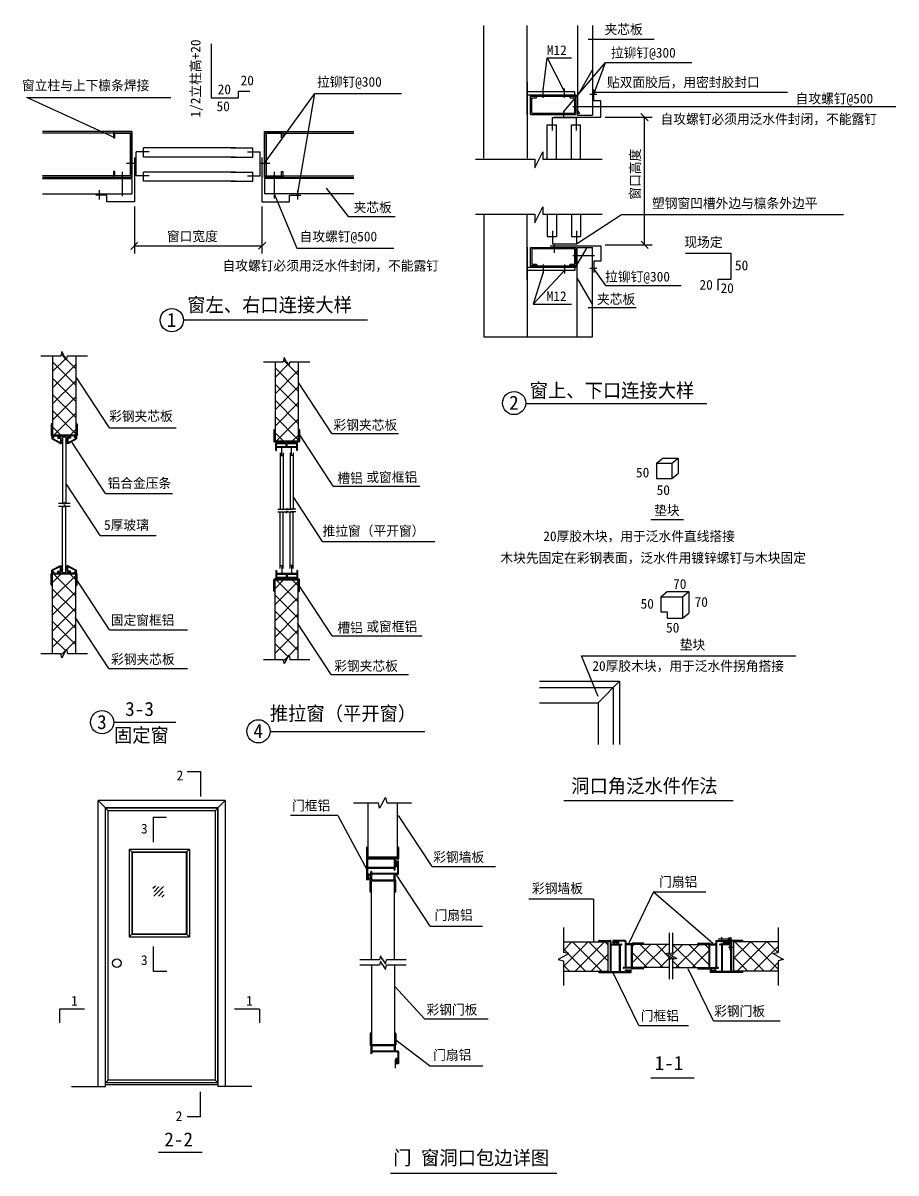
# Model space of a CAD drawing. Header units: metres. Extents: x 14 to 1440, y -30 to 1849.
import ezdxf

# ---------------------------------------------------------------- set-up
doc = ezdxf.new("R2010")
doc.units = ezdxf.units.M
doc.layers.add('_TCH_MASK', color=7, linetype='Continuous')

# ---------------------------------------------------------------- blocks, each defined once
blk = doc.blocks.new('_ARCHTICK')
at = {"color": 6, "linetype": 'ByBlock'}
blk.add_lwpolyline([(-1.15, -1.15), (1.21, 1.21)], dxfattribs=at)

msp = doc.modelspace()

# ---------------------------------------------------------------- hatches: boundary and pattern name
at = {"layer": '_TCH_MASK'}
h = msp.add_hatch(dxfattribs=at)
h.set_pattern_fill('HEX', scale=25)
h.paths.add_polyline_path([(944.11, 1799.64), (919.11, 1817.64), (919.11, 1700.82), (944.11, 1700.82)])
h.paths.add_polyline_path([(944.11, 1799.64), (944.11, 1805.86), (919.11, 1831.16), (919.11, 1817.64)])
h.paths.add_polyline_path([(944.11, 1846.7), (919.11, 1846.7), (919.11, 1831.16), (944.11, 1805.86)])
h = msp.add_hatch(dxfattribs=at)
h.set_pattern_fill('ANSI31', scale=5)
h.paths.add_polyline_path([(946.3, 1739.99), (944.37, 1739.99), (944.37, 1733.2), (946.3, 1733.2)])
h = msp.add_hatch(dxfattribs=at)
h.set_pattern_fill('HEX', scale=25)
h.paths.add_polyline_path([(45.61, 1570.27), (45.61, 1595.27), (146.42, 1595.27), (137.05, 1570.27)])
h.paths.add_polyline_path([(150.66, 1570.27), (137.05, 1570.27), (146.42, 1595.27), (175.96, 1595.27)])
h.paths.add_polyline_path([(150.66, 1570.27), (175.96, 1595.27), (191.5, 1595.27), (191.5, 1570.27)])
h = msp.add_hatch(dxfattribs=at)
h.set_pattern_fill('HEX', scale=25)
h.paths.add_polyline_path([(554.37, 1570.27), (554.37, 1595.27), (453.57, 1595.27), (462.93, 1570.27)])
h.paths.add_polyline_path([(449.32, 1570.27), (462.93, 1570.27), (453.57, 1595.27), (424.02, 1595.27)])
h.paths.add_polyline_path([(449.32, 1570.27), (424.02, 1595.27), (408.48, 1595.27), (408.48, 1570.27)])
h = msp.add_hatch(dxfattribs=at)
h.set_pattern_fill('HEX', scale=25)
h.paths.add_polyline_path([(944.11, 1435.42), (919.11, 1453.43), (919.11, 1336.6), (944.11, 1336.6)])
h.paths.add_polyline_path([(944.11, 1435.42), (944.11, 1441.65), (919.11, 1466.95), (919.11, 1453.43)])
h.paths.add_polyline_path([(944.11, 1482.49), (919.11, 1482.49), (919.11, 1466.95), (944.11, 1441.65)])
h = msp.add_hatch(dxfattribs=at)
h.set_pattern_fill('ANSI31', scale=0.8)
h.paths.add_polyline_path([(1170.7, 352.31, 1), (1165.73, 352.31, 1)])

# ---------------------------------------------------------------- linework, layer by layer
for p, q in [((275.84, 1363.93), (576.51, 1363.93)), ((835.33, 1227.11), (1130.68, 1227.11)), ((161.9, 706.38), (263.2, 706.38)), ((417.06, 691.37), (670.44, 691.37)), ((897.52, 578.36), (1173.65, 578.36)), ((614.19, -30.35), (886.09, -30.35))]:
    msp.add_line(p, q)
for centre in [(256.9, 1363.57), (816.05, 1228.11), (142.98, 706.46), (398.33, 691.54)]:
    msp.add_circle(centre, 18.93)
for p, q in [((766.78, 1628.16), (766.78, 1845.36)), ((837.61, 1698.92), (837.61, 1845.36)), ((919.37, 1845.36), (919.37, 1698.9)), ((944.37, 1845.36), (944.37, 1698.9)), ((320.88, 1815.09), (320.88, 1726.87)), ((937.28, 1823.1), (1045.11, 1823.1)), ((863.3, 1739.67), (870.05, 1792.38)), ((870.05, 1792.38), (909.58, 1792.38)), ((870.05, 1792.38), (898.6, 1736.99)), ((897.49, 1704.52), (965.47, 1784.65)), ((946.3, 1733.2), (965.47, 1784.65)), ((965.47, 1784.65), (1106.27, 1784.65)), ((837.61, 1752.34), (837.61, 1677.34)), ((365.77, 1738.02), (384.15, 1738.02)), ((365.77, 1726.87), (365.77, 1738.02)), ((408.48, 1620.42), (490.36, 1734.17)), ((462, 1568.08), (490.36, 1734.17)), ((490.36, 1734.17), (631.84, 1734.17)), ((915.11, 1736.99), (837.61, 1736.99)), ((837.61, 1731.97), (917.61, 1731.97)), ((842.61, 1729.47), (842.61, 1731.97)), ((842.61, 1729.47), (917.61, 1729.47)), ((842.61, 1729.47), (852.61, 1729.47)), ((842.61, 1699.47), (842.61, 1729.47)), ((842.61, 1699.47), (842.61, 1729.47)), ((852.61, 1726.97), (852.61, 1729.47)), ((863.6, 1727.15), (863.6, 1742.14)), ((898.6, 1727.15), (898.6, 1742.14)), ((907.61, 1729.47), (917.61, 1729.47)), ((907.61, 1726.97), (907.61, 1729.47)), ((915.11, 1731.99), (915.11, 1736.99)), ((917.61, 1729.47), (917.61, 1731.97)), ((917.61, 1699.47), (917.61, 1729.47)), ((939.93, 1733.2), (950.97, 1733.2)), ((944.37, 1736.43), (1262.77, 1736.43)), ((946.3, 1721.97), (946.3, 1740.34)), ((19.79, 1727.52), (255.03, 1727.52)), ((164, 1661.77), (19.79, 1727.52)), ((320.88, 1726.87), (365.77, 1726.87)), ((845.11, 1726.97), (852.61, 1726.97)), ((845.11, 1701.97), (845.11, 1726.97)), ((845.11, 1701.97), (845.11, 1726.97)), ((845.11, 1701.97), (845.11, 1726.97)), ((907.61, 1726.97), (915.11, 1726.97)), ((912.16, 1712.74), (947.46, 1712.74)), ((915.11, 1701.97), (915.11, 1726.97)), ((915.11, 1701.97), (915.11, 1726.97)), ((944.37, 1712.74), (1439.9, 1712.74)), ((957.45, 1721.97), (946.3, 1721.97)), ((957.45, 1695.17), (957.45, 1721.97)), ((842.61, 1699.47), (917.61, 1699.47)), ((845.11, 1701.97), (915.11, 1701.97)), ((878.84, 1673.83), (878.84, 1694.76)), ((878.84, 1694.76), (918.04, 1694.76)), ((881.53, 1695.17), (957.45, 1695.17)), ((897.49, 1693.48), (897.49, 1704.52)), ((918.04, 1673.83), (918.04, 1694.76)), ((919.37, 1698.9), (944.37, 1698.9)), ((964.95, 1695.17), (1041.7, 1695.17)), ((1029.2, 1486.79), (1029.2, 1695.17)), ((837.61, 1677.34), (837.61, 1628.16)), ((870.17, 1682.83), (885.17, 1682.83)), ((870.17, 1626.86), (870.17, 1682.83)), ((885.17, 1626.86), (885.17, 1682.83)), ((909.69, 1682.83), (924.69, 1682.83)), ((909.69, 1626.86), (909.69, 1682.83)), ((924.69, 1626.86), (924.69, 1682.83)), ((191.5, 1671.77), (45.61, 1671.77)), ((191.5, 1669.27), (45.61, 1669.27)), ((191.5, 1671.77), (191.5, 1596.77)), ((408.48, 1671.77), (408.48, 1596.77)), ((408.48, 1671.77), (554.37, 1671.77)), ((408.48, 1669.27), (554.37, 1669.27)), ((219.61, 1638.56), (198.68, 1638.56)), ((198.68, 1599.35), (198.68, 1638.56)), ((361.08, 1645.2), (210.62, 1645.2)), ((210.62, 1630.2), (210.62, 1645.2)), ((353.38, 1645.2), (389.37, 1645.2)), ((380.37, 1638.56), (401.3, 1638.56)), ((389.37, 1630.2), (389.37, 1645.2)), ((401.3, 1599.35), (401.3, 1638.56)), ((850.06, 1612.67), (862.87, 1638.84)), ((862.87, 1638.84), (862.87, 1626.86)), ((182.73, 1620.42), (197.71, 1620.42)), ((195.8, 1629.37), (195.8, 1556.94)), ((361.08, 1630.2), (210.62, 1630.2)), ((353.38, 1630.2), (389.37, 1630.2)), ((401.96, 1620.42), (416.94, 1620.42)), ((404.18, 1629.37), (404.18, 1556.94)), ((753.08, 1626.86), (850.06, 1626.86)), ((850.06, 1626.86), (850.06, 1612.67)), ((862.87, 1626.86), (959.86, 1626.86)), ((164, 1599.27), (45.61, 1599.27)), ((189, 1599.27), (164, 1599.27)), ((191.5, 1599.27), (164, 1599.27)), ((175.96, 1606), (175.96, 1566.5)), ((219.61, 1599.35), (198.68, 1599.35)), ((361.08, 1605.69), (210.62, 1605.69)), ((210.62, 1590.69), (210.62, 1605.69)), ((353.38, 1605.69), (389.37, 1605.69)), ((380.37, 1599.35), (401.3, 1599.35)), ((389.37, 1590.69), (389.37, 1605.69)), ((408.48, 1599.27), (435.98, 1599.27)), ((408.48, 1599.27), (435.98, 1599.27)), ((410.98, 1599.27), (435.98, 1599.27)), ((424.02, 1606), (424.02, 1562.45)), ((435.98, 1599.27), (554.37, 1599.27)), ((191.5, 1596.77), (45.61, 1596.77)), ((45.61, 1595.27), (191.5, 1595.27)), ((191.5, 1595.27), (191.5, 1570.27)), ((361.08, 1590.69), (210.62, 1590.69)), ((353.38, 1590.69), (389.37, 1590.69)), ((408.48, 1596.77), (554.37, 1596.77)), ((554.37, 1595.27), (408.48, 1595.27)), ((408.48, 1595.27), (408.48, 1570.27)), ((408.48, 1595.27), (408.48, 1570.27)), ((508.95, 1579.15), (544.76, 1533.19)), ((45.61, 1570.27), (191.5, 1570.27)), ((150.91, 1568.08), (132.53, 1568.08)), ((137.98, 1575.86), (137.98, 1560.87)), ((150.91, 1556.94), (150.91, 1568.08)), ((554.37, 1570.27), (408.48, 1570.27)), ((424.02, 1570.27), (461.08, 1481.4)), ((449.07, 1556.94), (449.07, 1568.08)), ((449.07, 1568.08), (467.45, 1568.08)), ((462, 1575.86), (462, 1560.87)), ((195.8, 1556.94), (150.91, 1556.94)), ((195.8, 1549.44), (195.8, 1472.68)), ((404.18, 1556.94), (449.07, 1556.94)), ((404.18, 1549.44), (404.18, 1472.68)), ((850.06, 1522.82), (862.87, 1548.99)), ((862.87, 1548.99), (862.87, 1537.01)), ((544.76, 1533.19), (621.95, 1533.19)), ((753.08, 1537.01), (850.06, 1537.01)), ((766.78, 1536.53), (766.78, 1336.6)), ((837.61, 1504.62), (837.61, 1536.53)), ((850.06, 1537.01), (850.06, 1522.82)), ((862.87, 1537.01), (959.86, 1537.01)), ((870.17, 1536.53), (870.17, 1500.54)), ((885.17, 1536.53), (885.17, 1500.54)), ((909.69, 1536.53), (909.69, 1500.54)), ((918.04, 1488.61), (991.59, 1536.2)), ((924.69, 1536.53), (924.69, 1500.54)), ((991.59, 1536.2), (1354.03, 1536.2)), ((837.61, 1429.62), (837.61, 1504.62)), ((878.84, 1509.54), (878.84, 1488.61)), ((918.04, 1509.54), (918.04, 1488.61)), ((195.8, 1485.18), (404.18, 1485.18)), ((870.17, 1500.54), (885.17, 1500.54)), ((874.85, 1485.13), (957.45, 1485.13)), ((878.84, 1488.61), (918.04, 1488.61)), ((881.42, 1488.5), (881.42, 1473.52)), ((909.69, 1500.54), (924.69, 1500.54)), ((957.45, 1485.13), (957.45, 1459.99)), ((964.95, 1486.79), (1041.7, 1486.79)), ((461.08, 1481.4), (619.49, 1481.4)), ((837.61, 1483.04), (837.61, 1336.6)), ((845.11, 1479.99), (845.11, 1454.99)), ((912.16, 1469.21), (947.46, 1469.21)), ((915.11, 1479.99), (915.11, 1454.99)), ((919.11, 1336.6), (919.11, 1482.49)), ((919.11, 1482.49), (944.11, 1482.49)), ((944.11, 1336.6), (944.11, 1482.49)), ((1095.94, 1473.23), (1169.98, 1473.23)), ((1169.98, 1473.23), (1169.98, 1430.03)), ((837.61, 1449.99), (917.61, 1449.99)), ((842.61, 1452.49), (917.61, 1452.49)), ((842.61, 1452.49), (842.61, 1449.99)), ((863.6, 1454.81), (863.6, 1439.82)), ((898.6, 1454.81), (898.6, 1439.82)), ((915.11, 1449.97), (915.11, 1444.97)), ((917.61, 1452.49), (917.61, 1449.99)), ((939.93, 1448.76), (950.97, 1448.76)), ((946.3, 1459.99), (946.3, 1441.61)), ((957.45, 1459.99), (946.3, 1459.99)), ((915.11, 1444.97), (837.61, 1444.97)), ((847.07, 1389.57), (898.6, 1444.97)), ((863.3, 1442.29), (847.07, 1389.57)), ((946.3, 1447.06), (965.47, 1420.04)), ((1169.98, 1430.03), (1148.77, 1430.03)), ((1148.77, 1430.03), (1148.77, 1412.58)), ((965.47, 1420.04), (1089.09, 1420.04)), ((847.07, 1389.57), (909.58, 1389.57)), ((937.28, 1384.21), (1015.45, 1384.21)), ((766.78, 1336.6), (944.11, 1336.6)), ((43.01, 1305.38), (75.51, 1305.38)), ((62.05, 1305.38), (62.05, 1175.88)), ((83.48, 1301.1), (62.05, 1279.67)), ((77.01, 1312.31), (75.51, 1305.38)), ((76.04, 1307.84), (84.42, 1299.46)), ((81.01, 1305.38), (77.01, 1312.31)), ((81.01, 1305.38), (85.01, 1298.45)), ((85.01, 1298.45), (86.51, 1305.38)), ((85.08, 1298.8), (99.97, 1283.92)), ((87.76, 1305.38), (86.16, 1303.78)), ((86.51, 1305.38), (119.01, 1305.38)), ((99.97, 1305.38), (99.97, 1175.88)), ((440.42, 1302.6), (438.92, 1295.67)), ((439.46, 1298.13), (447.84, 1289.75)), ((444.42, 1295.67), (440.42, 1302.6)), ((62.05, 1295.32), (99.97, 1257.4)), ((99.97, 1291.07), (62.05, 1253.15)), ((406.42, 1295.67), (438.92, 1295.67)), ((425.46, 1295.67), (425.46, 1166.17)), ((446.89, 1291.39), (425.46, 1269.96)), ((425.46, 1285.61), (463.38, 1247.69)), ((463.38, 1281.36), (425.46, 1243.44)), ((444.42, 1295.67), (448.42, 1288.74)), ((448.42, 1288.74), (449.92, 1295.67)), ((448.5, 1289.09), (463.38, 1274.21)), ((451.17, 1295.67), (449.57, 1294.07)), ((449.92, 1295.67), (482.42, 1295.67)), ((463.38, 1295.67), (463.38, 1166.17)), ((62.05, 1268.81), (99.97, 1230.88)), ((99.97, 1264.56), (62.05, 1226.63)), ((154.89, 1187.86), (100.14, 1271.43)), ((518.31, 1178.15), (463.55, 1261.72)), ((62.05, 1242.29), (99.97, 1204.37)), ((425.46, 1259.1), (463.38, 1221.17)), ((463.38, 1254.85), (425.46, 1216.92)), ((99.97, 1238.04), (62.05, 1200.12)), ((425.46, 1232.58), (463.38, 1194.66)), ((463.38, 1228.33), (425.46, 1190.41)), ((62.05, 1215.77), (99.97, 1177.85)), ((99.97, 1211.52), (64.32, 1175.88)), ((425.46, 1206.06), (463.38, 1168.14)), ((59.89, 1193.42), (59.89, 1175.37)), ((61.19, 1192.54), (61.19, 1175.67)), ((62.05, 1189.26), (75.42, 1175.88)), ((99.97, 1185.01), (90.84, 1175.88)), ((100.79, 1192.54), (100.79, 1175.67)), ((102.09, 1193.42), (102.09, 1175.37)), ((154.89, 1187.86), (264.03, 1187.86)), ((463.38, 1201.81), (427.74, 1166.17)), ((60.94, 1174.38), (60.94, 1172.17)), ((60.94, 1172.17), (62.24, 1172.17)), ((60.94, 1171.96), (60.94, 1169.38)), ((62.48, 1171.96), (60.94, 1171.96)), ((74.4, 1162.25), (60.94, 1169.38)), ((100.79, 1175.67), (61.19, 1175.67)), ((61.84, 1174.17), (61.84, 1174.37)), ((61.84, 1174.37), (73.54, 1174.37)), ((63.04, 1172.97), (61.84, 1174.17)), ((64.66, 1172.97), (61.96, 1170.28)), ((61.96, 1170.28), (61.96, 1169.99)), ((75.09, 1163.02), (61.96, 1169.97)), ((63.04, 1172.97), (62.24, 1172.17)), ((63.49, 1172.97), (62.48, 1171.96)), ((63.42, 1174.21), (62.84, 1173.63)), ((63.49, 1172.97), (62.84, 1173.63)), ((64.66, 1172.97), (63.42, 1174.21)), ((72.8, 1174.27), (70.9, 1174.27)), ((70.9, 1174.27), (70.9, 1170.73)), ((70.9, 1170.73), (75.09, 1170.73)), ((72.8, 1173.31), (71.93, 1173.31)), ((71.93, 1173.31), (71.93, 1171.66)), ((71.93, 1171.66), (76.06, 1171.66)), ((72.89, 1173.17), (73.54, 1173.17)), ((72.89, 1172.17), (74.74, 1172.17)), ((73.54, 1174.37), (73.54, 1173.17)), ((74.74, 1174.37), (74.74, 1172.17)), ((74.74, 1174.37), (77.79, 1174.37)), ((75.09, 1170.73), (75.09, 1163.02)), ((76.06, 1169.18), (76.06, 1171.66)), ((76.55, 1168.84), (76.06, 1169.18)), ((76.06, 1168.5), (76.55, 1168.84)), ((76.55, 1168.14), (76.06, 1168.5)), ((76.06, 1167.7), (76.55, 1168.14)), ((76.55, 1167.43), (76.06, 1167.7)), ((76.06, 1167.02), (76.55, 1167.43)), ((76.55, 1166.7), (76.06, 1167.02)), ((76.06, 1166.31), (76.55, 1166.7)), ((76.55, 1165.97), (76.06, 1166.31)), ((76.06, 1165.63), (76.55, 1165.97)), ((76.55, 1165.35), (76.06, 1165.63)), ((77.79, 1174.37), (78.49, 1173.67)), ((78.4, 1167.16), (78.4, 1167.55)), ((83.49, 1173.67), (78.49, 1173.67)), ((78.49, 1173.16), (83.49, 1173.16)), ((78.49, 1173.16), (78.49, 1159.81)), ((78.49, 1173.16), (78.49, 1064.43)), ((84.19, 1174.37), (83.49, 1173.67)), ((83.49, 1173.16), (83.49, 1064.43)), ((83.57, 1167.16), (83.57, 1167.55)), ((87.24, 1174.37), (84.19, 1174.37)), ((85.42, 1168.84), (85.91, 1169.18)), ((85.91, 1168.5), (85.42, 1168.84)), ((85.42, 1168.14), (85.91, 1168.5)), ((85.91, 1167.7), (85.42, 1168.14)), ((85.42, 1167.43), (85.91, 1167.7)), ((85.91, 1167.02), (85.42, 1167.43)), ((85.42, 1166.7), (85.91, 1167.02)), ((85.91, 1166.31), (85.42, 1166.7)), ((85.42, 1165.97), (85.91, 1166.31)), ((85.91, 1165.63), (85.42, 1165.97)), ((85.42, 1165.35), (85.91, 1165.63)), ((90.04, 1171.66), (85.91, 1171.66)), ((85.91, 1169.18), (85.91, 1171.66)), ((91.07, 1170.73), (86.88, 1170.73)), ((86.88, 1170.73), (86.88, 1163.02)), ((86.88, 1163.02), (100.01, 1169.97)), ((87.24, 1174.37), (87.24, 1172.17)), ((89.09, 1172.17), (87.24, 1172.17)), ((87.57, 1162.25), (101.04, 1169.38)), ((100.14, 1174.37), (88.44, 1174.37)), ((88.44, 1174.37), (88.44, 1173.17)), ((89.09, 1173.17), (88.44, 1173.17)), ((89.17, 1174.27), (91.07, 1174.27)), ((89.17, 1173.31), (90.04, 1173.31)), ((90.04, 1173.31), (90.04, 1171.66)), ((91.07, 1174.27), (91.07, 1170.73)), ((97.32, 1172.97), (98.55, 1174.21)), ((97.32, 1172.97), (100.01, 1170.28)), ((98.48, 1172.97), (99.13, 1173.63)), ((98.48, 1172.97), (99.49, 1171.96)), ((98.55, 1174.21), (99.13, 1173.63)), ((98.94, 1172.97), (100.14, 1174.17)), ((98.94, 1172.97), (99.74, 1172.17)), ((99.49, 1171.96), (101.04, 1171.96)), ((101.04, 1172.17), (99.74, 1172.17)), ((100.01, 1170.28), (100.01, 1169.99)), ((100.14, 1174.17), (100.14, 1174.37)), ((101.04, 1174.38), (101.04, 1172.17)), ((101.04, 1171.96), (101.04, 1169.38)), ((423.3, 1183.71), (423.3, 1165.66)), ((424.6, 1182.83), (424.6, 1165.96)), ((464.2, 1165.96), (424.6, 1165.96)), ((425.46, 1179.55), (438.84, 1166.17)), ((463.38, 1175.3), (454.25, 1166.17)), ((464.2, 1182.83), (464.2, 1165.96)), ((465.5, 1183.71), (465.5, 1165.66)), ((520.66, 1092.4), (465.9, 1175.96)), ((518.31, 1178.15), (627.44, 1178.15)), ((74.4, 1162.25), (76.06, 1162.25)), ((76.06, 1164.96), (76.55, 1165.35)), ((76.55, 1164.67), (76.06, 1164.96)), ((76.06, 1164.3), (76.55, 1164.67)), ((76.55, 1163.96), (76.06, 1164.3)), ((76.06, 1163.49), (76.55, 1163.96)), ((76.06, 1163.49), (76.06, 1162.25)), ((78.4, 1161.57), (78.4, 1161.95)), ((83.57, 1161.57), (83.57, 1161.95)), ((85.91, 1164.96), (85.42, 1165.35)), ((85.42, 1164.67), (85.91, 1164.96)), ((85.91, 1164.3), (85.42, 1164.67)), ((85.42, 1163.96), (85.91, 1164.3)), ((85.91, 1163.49), (85.42, 1163.96)), ((85.91, 1163.49), (85.91, 1162.25)), ((87.57, 1162.25), (85.91, 1162.25)), ((148.64, 1080), (93.89, 1163.57)), ((464.5, 1164.66), (424.3, 1164.66)), ((462.13, 1162.9), (426.67, 1162.9)), ((426.67, 1150.48), (426.67, 1162.9)), ((426.67, 1150.48), (427.97, 1150.48)), ((443.76, 1161.6), (427.97, 1161.6)), ((427.97, 1156.7), (427.97, 1161.6)), ((443.76, 1156.7), (427.97, 1156.7)), ((460.83, 1155.4), (427.97, 1155.4)), ((427.97, 1150.48), (427.97, 1155.4)), ((433.84, 1146.86), (433.84, 1054.72)), ((436.34, 1142.26), (436.34, 1155.4)), ((438.84, 1146.86), (438.84, 1054.72)), ((443.76, 1156.7), (443.76, 1161.6)), ((460.83, 1161.6), (445.06, 1161.6)), ((445.06, 1156.7), (445.06, 1161.6)), ((460.83, 1156.7), (445.06, 1156.7)), ((449.98, 1146.86), (449.98, 1054.72)), ((452.48, 1142.26), (452.48, 1155.4)), ((454.98, 1146.86), (454.98, 1054.72)), ((460.83, 1156.7), (460.83, 1161.6)), ((460.83, 1150.48), (460.83, 1155.4)), ((462.13, 1150.48), (460.83, 1150.48)), ((462.13, 1150.48), (462.13, 1162.9)), ((433.84, 1142.26), (438.84, 1142.26)), ((454.98, 1142.26), (449.98, 1142.26)), ((1048.91, 1129.83), (1059.26, 1138.17)), ((1048.91, 1129.83), (1048.91, 1104.83)), ((1048.91, 1129.83), (1073.91, 1129.83)), ((1059.26, 1138.17), (1084.26, 1138.17)), ((1073.91, 1129.83), (1084.26, 1138.17)), ((1073.91, 1129.83), (1073.91, 1104.83)), ((1084.26, 1138.17), (1084.26, 1113.17)), ((1073.91, 1104.83), (1084.26, 1113.17)), ((139.82, 1011.69), (85.06, 1095.26)), ((520.66, 1092.4), (662.3, 1092.4)), ((1048.91, 1104.83), (1073.91, 1104.83)), ((148.64, 1080), (257.78, 1080)), ((503.23, 1001.98), (454.98, 1075.62)), ((71.66, 1064.43), (79.78, 1064.43)), ((71.66, 1059.75), (79.78, 1059.75)), ((78.49, 951.02), (78.49, 1059.75)), ((80.16, 1062.69), (79.78, 1064.43)), ((80.16, 1058.02), (79.78, 1059.75)), ((81.16, 1064.43), (80.16, 1062.69)), ((81.16, 1059.75), (80.16, 1058.02)), ((81.16, 1064.43), (82.16, 1066.16)), ((81.16, 1059.75), (82.16, 1061.48)), ((82.16, 1066.16), (82.53, 1064.43)), ((82.16, 1061.48), (82.53, 1059.75)), ((82.53, 1064.43), (90.66, 1064.43)), ((82.53, 1059.75), (90.66, 1059.75)), ((83.49, 951.02), (83.49, 1059.75)), ((430.24, 1054.72), (443.59, 1054.72)), ((443.96, 1052.98), (443.59, 1054.72)), ((444.96, 1054.72), (443.96, 1052.98)), ((444.96, 1054.72), (445.96, 1056.45)), ((445.96, 1056.45), (446.34, 1054.72)), ((446.34, 1054.72), (454.46, 1054.72)), ((459.38, 1054.72), (451.26, 1054.72)), ((430.24, 1050.04), (443.59, 1050.04)), ((433.84, 957.9), (433.84, 1050.04)), ((438.84, 957.9), (438.84, 1050.04)), ((443.96, 1048.31), (443.59, 1050.04)), ((444.96, 1050.04), (443.96, 1048.31)), ((444.96, 1050.04), (445.96, 1051.77)), ((445.96, 1051.77), (446.34, 1050.04)), ((446.34, 1050.04), (454.46, 1050.04)), ((449.98, 957.9), (449.98, 1050.04)), ((459.38, 1050.04), (451.26, 1050.04)), ((454.98, 957.9), (454.98, 1050.04)), ((1039.14, 1037.63), (1092.69, 1037.63)), ((139.82, 1011.69), (231.2, 1011.69)), ((503.23, 1001.98), (686.64, 1001.98)), ((74.4, 961.92), (60.94, 954.8)), ((75.09, 961.16), (61.96, 954.21)), ((74.4, 961.92), (76.06, 961.92)), ((75.09, 953.45), (75.09, 961.16)), ((76.06, 960.68), (76.06, 961.92)), ((76.06, 960.68), (76.55, 960.21)), ((76.55, 960.21), (76.06, 959.87)), ((76.06, 959.87), (76.55, 959.51)), ((76.55, 959.51), (76.06, 959.22)), ((76.06, 959.22), (76.55, 958.83)), ((76.55, 958.83), (76.06, 958.54)), ((78.4, 962.61), (78.4, 962.22)), ((78.49, 951.02), (78.49, 964.37)), ((83.57, 962.61), (83.57, 962.22)), ((85.91, 960.68), (85.42, 960.21)), ((85.42, 960.21), (85.91, 959.87)), ((85.91, 959.87), (85.42, 959.51)), ((85.42, 959.51), (85.91, 959.22)), ((85.91, 959.22), (85.42, 958.83)), ((85.42, 958.83), (85.91, 958.54)), ((87.57, 961.92), (85.91, 961.92)), ((85.91, 960.68), (85.91, 961.92)), ((86.88, 953.45), (86.88, 961.16)), ((86.88, 961.16), (100.01, 954.21)), ((87.57, 961.92), (101.04, 954.8)), ((433.84, 962.5), (438.84, 962.5)), ((436.34, 962.5), (436.34, 949.36)), ((454.98, 962.5), (449.98, 962.5)), ((452.48, 962.5), (452.48, 949.36)), ((59.89, 930.75), (59.89, 948.8)), ((60.94, 952.22), (60.94, 954.8)), ((62.48, 952.22), (60.94, 952.22)), ((60.94, 949.8), (60.94, 952)), ((60.94, 952), (62.24, 952)), ((61.19, 931.64), (61.19, 948.5)), ((100.79, 948.5), (61.19, 948.5)), ((63.04, 951.2), (61.84, 950)), ((61.84, 950), (61.84, 949.8)), ((61.84, 949.8), (73.54, 949.8)), ((61.96, 953.9), (61.96, 954.18)), ((64.66, 951.2), (61.96, 953.9)), ((62.05, 934.92), (75.42, 948.3)), ((62.05, 818.8), (62.05, 948.3)), ((62.05, 908.41), (99.97, 946.33)), ((63.04, 951.2), (62.24, 952)), ((63.49, 951.2), (62.48, 952.22)), ((63.49, 951.2), (62.84, 950.55)), ((63.42, 949.97), (62.84, 950.55)), ((64.66, 951.2), (63.42, 949.97)), ((99.97, 912.65), (64.32, 948.3)), ((70.9, 953.45), (75.09, 953.45)), ((70.9, 949.91), (70.9, 953.45)), ((72.8, 949.91), (70.9, 949.91)), ((71.93, 952.52), (76.06, 952.52)), ((71.93, 950.87), (71.93, 952.52)), ((72.8, 950.87), (71.93, 950.87)), ((72.89, 952), (74.74, 952)), ((72.89, 951), (73.54, 951)), ((73.54, 949.8), (73.54, 951)), ((74.74, 949.8), (74.74, 952)), ((74.74, 949.8), (77.79, 949.8)), ((76.06, 958.54), (76.55, 958.2)), ((76.55, 958.2), (76.06, 957.87)), ((76.06, 957.87), (76.55, 957.47)), ((76.55, 957.47), (76.06, 957.16)), ((76.06, 957.16), (76.55, 956.74)), ((76.55, 956.74), (76.06, 956.48)), ((76.06, 956.48), (76.55, 956.04)), ((76.55, 956.04), (76.06, 955.67)), ((76.06, 955.67), (76.55, 955.33)), ((76.55, 955.33), (76.06, 954.99)), ((76.06, 954.99), (76.06, 952.52)), ((77.79, 949.8), (78.49, 950.5)), ((78.4, 957.02), (78.4, 956.63)), ((78.49, 951.02), (83.49, 951.02)), ((83.49, 950.5), (78.49, 950.5)), ((84.19, 949.8), (83.49, 950.5)), ((83.57, 957.02), (83.57, 956.63)), ((87.24, 949.8), (84.19, 949.8)), ((85.91, 958.54), (85.42, 958.2)), ((85.42, 958.2), (85.91, 957.87)), ((85.91, 957.87), (85.42, 957.47)), ((85.42, 957.47), (85.91, 957.16)), ((85.91, 957.16), (85.42, 956.74)), ((85.42, 956.74), (85.91, 956.48)), ((85.91, 956.48), (85.42, 956.04)), ((85.42, 956.04), (85.91, 955.67)), ((85.91, 955.67), (85.42, 955.33)), ((85.42, 955.33), (85.91, 954.99)), ((85.91, 954.99), (85.91, 952.52)), ((90.04, 952.52), (85.91, 952.52)), ((91.07, 953.45), (86.88, 953.45)), ((89.09, 952), (87.24, 952)), ((87.24, 949.8), (87.24, 952)), ((88.44, 949.8), (88.44, 951)), ((89.09, 951), (88.44, 951)), ((100.14, 949.8), (88.44, 949.8)), ((89.17, 950.87), (90.04, 950.87)), ((89.17, 949.91), (91.07, 949.91)), ((90.04, 950.87), (90.04, 952.52)), ((99.97, 939.17), (90.84, 948.3)), ((91.07, 949.91), (91.07, 953.45)), ((97.32, 951.2), (100.01, 953.9)), ((97.32, 951.2), (98.55, 949.97)), ((98.48, 951.2), (99.49, 952.22)), ((98.48, 951.2), (99.13, 950.55)), ((98.55, 949.97), (99.13, 950.55)), ((98.94, 951.2), (99.74, 952)), ((98.94, 951.2), (100.14, 950)), ((99.49, 952.22), (101.04, 952.22)), ((101.04, 952), (99.74, 952)), ((99.97, 818.8), (99.97, 948.3)), ((100.01, 953.9), (100.01, 954.18)), ((100.14, 950), (100.14, 949.8)), ((155.26, 857.45), (100.5, 941.02)), ((100.79, 931.64), (100.79, 948.5)), ((101.04, 952.22), (101.04, 954.8)), ((101.04, 949.8), (101.04, 952)), ((102.09, 930.75), (102.09, 948.8)), ((464.5, 940.09), (424.3, 940.09)), ((426.67, 954.28), (427.97, 954.28)), ((426.67, 954.28), (426.67, 941.86)), ((462.13, 941.86), (426.67, 941.86)), ((427.97, 954.28), (427.97, 949.36)), ((460.83, 949.36), (427.97, 949.36)), ((443.76, 948.06), (427.97, 948.06)), ((427.97, 948.06), (427.97, 943.16)), ((443.76, 943.16), (427.97, 943.16)), ((443.76, 948.06), (443.76, 943.16)), ((460.83, 948.06), (445.06, 948.06)), ((445.06, 948.06), (445.06, 943.16)), ((460.83, 943.16), (445.06, 943.16)), ((460.83, 954.28), (460.83, 949.36)), ((462.13, 954.28), (460.83, 954.28)), ((460.83, 948.06), (460.83, 943.16)), ((462.13, 954.28), (462.13, 941.86)), ((99.97, 886.14), (62.05, 924.06)), ((423.3, 921.04), (423.3, 939.09)), ((464.2, 938.79), (424.6, 938.79)), ((424.6, 921.93), (424.6, 938.79)), ((425.46, 925.21), (438.84, 938.59)), ((425.46, 809.09), (425.46, 938.59)), ((425.46, 898.7), (463.38, 936.62)), ((463.38, 902.94), (427.74, 938.59)), ((463.38, 929.46), (454.25, 938.59)), ((463.38, 809.09), (463.38, 938.59)), ((518.67, 847.74), (463.91, 931.31)), ((464.2, 921.93), (464.2, 938.79)), ((465.5, 921.04), (465.5, 939.09)), ((62.05, 881.89), (99.97, 919.81)), ((463.38, 876.43), (425.46, 914.35)), ((425.46, 872.18), (463.38, 910.1)), ((1055.98, 911.61), (1066.33, 919.95)), ((1055.98, 911.61), (1055.98, 886.61)), ((1055.98, 911.61), (1090.98, 911.61)), ((1066.33, 919.95), (1101.33, 919.95)), ((1090.98, 911.61), (1101.33, 919.95)), ((1090.98, 911.61), (1090.98, 876.61)), ((1101.33, 919.95), (1101.33, 884.95)), ((99.97, 859.62), (62.05, 897.54)), ((62.05, 855.37), (99.97, 893.29)), ((463.38, 849.91), (425.46, 887.83)), ((425.46, 845.66), (463.38, 883.59)), ((1055.98, 886.61), (1065.98, 886.61)), ((1065.98, 886.61), (1065.98, 876.61)), ((1090.98, 876.61), (1101.33, 884.95)), ((99.97, 833.1), (62.05, 871.03)), ((62.05, 828.86), (99.97, 866.78)), ((153.76, 794.38), (99, 877.95)), ((517.17, 784.67), (462.41, 868.24)), ((1065.98, 876.61), (1090.98, 876.61)), ((155.26, 857.45), (282.49, 857.45)), ((463.38, 823.39), (425.46, 861.32)), ((425.46, 819.15), (463.38, 857.07)), ((518.67, 847.74), (665.86, 847.74)), ((83.48, 823.08), (62.05, 844.51)), ((85.08, 825.38), (99.97, 840.26)), ((446.89, 813.37), (425.46, 834.8)), ((448.5, 815.67), (463.38, 830.55)), ((43.01, 818.8), (75.51, 818.8)), ((77.01, 811.87), (75.51, 818.8)), ((76.04, 816.34), (84.42, 824.72)), ((81.01, 818.8), (77.01, 811.87)), ((81.01, 818.8), (85.01, 825.73)), ((85.01, 825.73), (86.51, 818.8)), ((87.76, 818.8), (86.16, 820.4)), ((86.51, 818.8), (119.01, 818.8)), ((406.42, 809.09), (438.92, 809.09)), ((440.42, 802.16), (438.92, 809.09)), ((439.46, 806.63), (447.84, 815.01)), ((444.42, 809.09), (440.42, 802.16)), ((444.42, 809.09), (448.42, 816.02)), ((448.42, 816.02), (449.92, 809.09)), ((451.17, 809.09), (449.57, 810.69)), ((449.92, 809.09), (482.42, 809.09)), ((926.14, 814.92), (1276.22, 814.92)), ((953.1, 748.37), (926.14, 814.92)), ((153.76, 794.38), (282.49, 794.38)), ((517.17, 784.67), (643.7, 784.67)), ((857.73, 773.27), (988.1, 773.27)), ((953.1, 738.27), (988.1, 773.27)), ((988.1, 773.27), (988.1, 670.24)), ((857.73, 763.27), (978.1, 763.27)), ((978.1, 763.27), (978.1, 670.24)), ((857.73, 738.27), (953.1, 738.27)), ((953.1, 738.27), (953.1, 670.24)), ((281.79, 625.99), (303.72, 625.99)), ((303.72, 625.99), (303.72, 585.08)), ((601.12, 574.53), (606.12, 583.19)), ((606.12, 583.19), (607.99, 574.53)), ((136.41, 111.06), (136.41, 578.23)), ((344, 578.23), (136.41, 578.23)), ((136.41, 578.23), (148.28, 566.36)), ((148.28, 113.89), (148.28, 566.36)), ((332.13, 566.36), (148.28, 566.36)), ((148.28, 566.07), (152.64, 561.71)), ((148.45, 111.06), (148.45, 565.9)), ((331.67, 565.9), (148.45, 565.9)), ((327.48, 561.71), (332.13, 566.36)), ((331.67, 565.9), (331.67, 117.25)), ((332.13, 566.36), (344, 578.23)), ((332.13, 566.36), (332.13, 111.06)), ((344, 578.23), (344, 111.06)), ((553.62, 574.53), (594.25, 574.53)), ((577.23, 574.53), (577.23, 485.79)), ((596.12, 565.87), (594.25, 574.53)), ((601.12, 574.53), (596.12, 565.87)), ((607.99, 574.53), (648.62, 574.53)), ((625.23, 574.53), (625.23, 485.79)), ((152.64, 121.44), (152.64, 561.71)), ((327.48, 561.71), (152.64, 561.71)), ((226.45, 551.35), (226.45, 510.44)), ((226.45, 551.35), (248.37, 551.35)), ((327.48, 561.71), (327.48, 121.44)), ((528.11, 553.95), (450.78, 553.95)), ((528.11, 553.95), (575.18, 465.83)), ((681.99, 470.38), (627.23, 553.95)), ((187.13, 498.99), (187.13, 355.63)), ((187.13, 498.99), (285.69, 498.99)), ((187.13, 498.99), (192.28, 493.84)), ((191.61, 494.51), (191.61, 360.11)), ((191.61, 494.51), (281.21, 494.51)), ((192.28, 493.84), (192.28, 360.78)), ((192.28, 493.84), (280.54, 493.84)), ((285.69, 498.99), (280.54, 493.84)), ((280.54, 493.84), (280.54, 360.78)), ((281.21, 494.51), (281.21, 360.11)), ((285.69, 498.99), (285.69, 355.63)), ((575.13, 501.63), (575.13, 483.5)), ((575.13, 491.82), (575.13, 449.5)), ((576.43, 500.75), (576.43, 483.8)), ((626.03, 500.75), (626.03, 483.8)), ((627.33, 501.63), (627.33, 483.5)), ((626.03, 483.8), (576.43, 483.8)), ((620.03, 482.5), (576.43, 482.5)), ((576.43, 482.5), (576.43, 468.8)), ((625.23, 485.79), (577.23, 485.79)), ((620.03, 482.5), (620.03, 468.8)), ((621.33, 482.5), (621.33, 465.15)), ((626.33, 482.5), (621.33, 482.5)), ((627.25, 479.24), (622.95, 479.24)), ((622.95, 476.24), (622.95, 479.24)), ((624.45, 476.24), (622.95, 476.24)), ((622.95, 470.24), (622.95, 473.24)), ((624.45, 473.24), (622.95, 473.24)), ((625.95, 470.24), (622.95, 470.24)), ((624.96, 475.73), (623.01, 475.73)), ((624.96, 473.75), (623.01, 473.75)), ((624.45, 476.24), (624.45, 477.94)), ((625.95, 477.94), (624.45, 477.94)), ((624.45, 471.54), (624.45, 473.24)), ((625.95, 471.54), (624.45, 471.54)), ((624.96, 475.73), (624.96, 477.43)), ((625.44, 477.43), (624.96, 477.43)), ((624.96, 472.05), (624.96, 473.75)), ((625.44, 472.05), (624.96, 472.05)), ((625.44, 472.05), (625.44, 477.43)), ((625.95, 471.54), (625.95, 477.94)), ((625.95, 460.34), (625.95, 470.24)), ((627.25, 459.04), (627.25, 479.24)), ((681.99, 470.38), (785.7, 470.38)), ((620.03, 468.8), (576.43, 468.8)), ((620.03, 467.5), (576.43, 467.5)), ((576.43, 467.5), (576.43, 458.5)), ((576.43, 458.5), (579.43, 458.5)), ((576.43, 457.2), (577.93, 457.2)), ((576.43, 457.2), (576.43, 450.8)), ((576.95, 456.69), (577.42, 456.69)), ((576.95, 451.31), (576.95, 456.69)), ((576.95, 451.31), (577.42, 451.31)), ((577.42, 454.99), (577.42, 456.69)), ((577.42, 454.99), (579.35, 454.99)), ((577.42, 451.31), (577.42, 453.01)), ((577.42, 453.01), (579.35, 453.01)), ((577.93, 457.2), (577.93, 455.5)), ((577.93, 455.5), (579.43, 455.5)), ((577.93, 452.5), (577.93, 450.8)), ((577.93, 452.5), (579.43, 452.5)), ((579.43, 458.5), (579.43, 455.5)), ((579.43, 452.5), (579.43, 449.5)), ((582.05, 449.01), (582.05, 461.79)), ((583.35, 460.34), (583.35, 461.79)), ((583.35, 449.74), (583.35, 457.04)), ((624.95, 459.34), (584.35, 459.34)), ((619.35, 458.04), (584.35, 458.04)), ((620.03, 467.5), (620.03, 465.15)), ((620.35, 449.74), (620.35, 457.04)), ((621.65, 449.01), (621.65, 457.04)), ((626.25, 458.04), (622.65, 458.04)), ((678.74, 373.29), (623.99, 456.85)), ((226.1, 435.07), (230.06, 439.03)), ((227.39, 421.9), (243.23, 437.74)), ((227.86, 429.35), (235.78, 437.27)), ((575.13, 449.5), (579.43, 449.5)), ((576.43, 450.8), (577.93, 450.8)), ((580.75, 429.69), (580.75, 447.44)), ((582.05, 447.44), (621.65, 447.44)), ((582.05, 432.74), (582.05, 447.44)), ((582.65, 432.74), (582.05, 432.74)), ((582.65, 429.69), (582.65, 432.74)), ((582.89, 317.94), (582.89, 447.44)), ((584.35, 448.74), (619.35, 448.74)), ((620.81, 317.94), (620.81, 447.44)), ((621.05, 429.69), (621.05, 432.74)), ((621.05, 432.74), (621.65, 432.74)), ((621.65, 432.74), (621.65, 447.44)), ((622.95, 429.69), (622.95, 447.44)), ((234.84, 422.37), (242.76, 430.29)), ((240.56, 420.62), (244.52, 424.57)), ((945.86, 417.33), (840.21, 417.33)), ((945.86, 417.33), (945.62, 346.91)), ((1043.9, 429.3), (1002.71, 344.48)), ((1043.9, 429.3), (1129.36, 429.3)), ((1043.9, 429.3), (1140.75, 345.35)), ((187.13, 355.63), (192.28, 360.78)), ((191.61, 360.11), (281.21, 360.11)), ((192.28, 360.78), (280.54, 360.78)), ((285.69, 355.63), (280.54, 360.78)), ((678.74, 373.29), (764.41, 373.29)), ((896.53, 370.9), (896.53, 330.27)), ((1069.26, 362.24), (1069.26, 329.73)), ((1074.71, 362.24), (1074.71, 329.73)), ((1247.45, 370.9), (1247.45, 330.27)), ((187.13, 355.63), (285.69, 355.63)), ((226.74, 299.01), (226.74, 339.92)), ((896.53, 333.55), (910.6, 347.62)), ((896.53, 307.03), (937.11, 347.62)), ((896.53, 347.62), (969.31, 347.62)), ((959.4, 299.62), (911.4, 347.62)), ((915.63, 299.62), (963.63, 347.62)), ((969.31, 316.23), (937.92, 347.62)), ((955.06, 349.72), (973.19, 349.72)), ((955.94, 348.42), (972.89, 348.42)), ((969.31, 342.75), (964.43, 347.62)), ((969.31, 347.62), (969.31, 299.62)), ((972.89, 348.42), (972.89, 298.82)), ((974.19, 348.72), (974.19, 343.72)), ((974.19, 343.72), (991.54, 343.72)), ((974.19, 342.42), (974.19, 298.82)), ((974.19, 342.42), (987.89, 342.42)), ((977.45, 349.64), (977.45, 345.34)), ((997.65, 349.64), (977.45, 349.64)), ((980.45, 345.34), (977.45, 345.34)), ((985.15, 348.34), (978.75, 348.34)), ((978.75, 348.34), (978.75, 346.84)), ((980.45, 346.84), (978.75, 346.84)), ((984.64, 347.83), (979.26, 347.83)), ((979.26, 347.83), (979.26, 347.35)), ((980.96, 347.35), (979.26, 347.35)), ((980.45, 346.84), (980.45, 345.34)), ((980.96, 347.35), (980.96, 345.4)), ((984.64, 347.35), (982.94, 347.35)), ((982.94, 347.35), (982.94, 345.4)), ((983.45, 346.84), (983.45, 345.34)), ((985.15, 346.84), (983.45, 346.84)), ((986.45, 345.34), (983.45, 345.34)), ((984.64, 347.83), (984.64, 347.35)), ((985.15, 348.34), (985.15, 346.84)), ((986.45, 348.34), (986.45, 345.34)), ((996.35, 348.34), (986.45, 348.34)), ((987.89, 342.42), (987.89, 298.82)), ((989.19, 342.42), (989.19, 298.82)), ((989.19, 342.42), (991.54, 342.42)), ((997.35, 347.34), (997.35, 306.74)), ((998.65, 348.64), (998.65, 345.04)), ((998.65, 341.74), (998.65, 306.74)), ((1007.68, 344.04), (999.65, 344.04)), ((1006.95, 342.74), (999.65, 342.74)), ((1007.95, 306.74), (1007.95, 341.74)), ((1027, 345.34), (1009.25, 345.34)), ((1009.25, 304.44), (1009.25, 344.04)), ((1023.95, 344.04), (1009.25, 344.04)), ((1009.25, 313.69), (1038.76, 343.2)), ((1009.25, 340.2), (1012.24, 343.2)), ((1069.26, 343.2), (1009.25, 343.2)), ((1059.81, 305.28), (1021.89, 343.2)), ((1023.95, 343.44), (1023.95, 344.04)), ((1027, 343.44), (1023.95, 343.44)), ((1027.35, 305.28), (1065.27, 343.2)), ((1072.22, 319.38), (1048.41, 343.2)), ((1073.39, 325), (1091.59, 343.2)), ((1074.71, 343.2), (1134.73, 343.2)), ((1112.65, 305.28), (1074.72, 343.2)), ((1080.19, 305.28), (1118.11, 343.2)), ((1116.98, 345.34), (1134.73, 345.34)), ((1116.98, 343.44), (1120.03, 343.44)), ((1120.03, 344.04), (1134.73, 344.04)), ((1120.03, 343.44), (1120.03, 344.04)), ((1134.73, 336.23), (1127.76, 343.2)), ((1134.73, 304.44), (1134.73, 344.04)), ((1136.03, 306.74), (1136.03, 341.74)), ((1136.3, 344.04), (1144.33, 344.04)), ((1137.03, 342.74), (1144.33, 342.74)), ((1145.33, 348.64), (1145.33, 345.04)), ((1145.33, 341.74), (1145.33, 306.74)), ((1146.33, 349.64), (1166.53, 349.64)), ((1146.63, 347.34), (1146.63, 306.74)), ((1147.63, 348.34), (1157.53, 348.34)), ((1166.34, 351.85), (1149.56, 351.85)), ((1169.78, 343.72), (1152.43, 343.72)), ((1154.78, 342.42), (1152.43, 342.42)), ((1154.78, 342.42), (1154.78, 298.82)), ((1154.86, 355.08), (1154.86, 346.7)), ((1156.08, 342.42), (1156.08, 298.82)), ((1169.78, 342.42), (1156.08, 342.42)), ((1157.53, 348.34), (1157.53, 345.34)), ((1157.53, 345.34), (1160.53, 345.34)), ((1158.83, 348.34), (1158.83, 346.84)), ((1158.83, 348.34), (1165.23, 348.34)), ((1158.83, 346.84), (1160.53, 346.84)), ((1159.34, 347.83), (1159.34, 347.35)), ((1159.34, 347.83), (1164.72, 347.83)), ((1159.34, 347.35), (1161.04, 347.35)), ((1160.53, 346.84), (1160.53, 345.34)), ((1161.04, 347.35), (1161.04, 345.4)), ((1163.02, 347.35), (1163.02, 345.4)), ((1163.02, 347.35), (1164.72, 347.35)), ((1163.53, 346.84), (1165.23, 346.84)), ((1163.53, 346.84), (1163.53, 345.34)), ((1163.53, 345.34), (1166.53, 345.34)), ((1164.72, 347.83), (1164.72, 347.35)), ((1165.23, 348.34), (1165.23, 346.84)), ((1166.53, 349.64), (1166.53, 345.34)), ((1168.22, 350.43), (1168.22, 333.65)), ((1169.78, 348.72), (1169.78, 343.72)), ((1169.78, 342.42), (1169.78, 298.82)), ((1188.92, 349.72), (1170.78, 349.72)), ((1188.04, 348.42), (1171.08, 348.42)), ((1171.08, 348.42), (1171.08, 298.82)), ((1174.67, 320.21), (1202.08, 347.62)), ((1174.67, 347.62), (1174.67, 299.62)), ((1174.67, 346.73), (1175.56, 347.62)), ((1247.45, 347.62), (1174.67, 347.62)), ((1224.37, 299.62), (1176.37, 347.62)), ((1180.6, 299.62), (1228.6, 347.62)), ((1247.45, 303.06), (1202.89, 347.62)), ((1207.11, 299.62), (1247.45, 339.96)), ((1246.88, 330.14), (1229.4, 347.62)), ((597.85, 324.87), (596.35, 317.94)), ((601.85, 317.94), (597.85, 324.87)), ((896.53, 323.4), (887.87, 318.4)), ((903.81, 328.69), (896.53, 335.98)), ((905.19, 328.4), (896.53, 330.27)), ((896.53, 323.4), (905.19, 328.4)), ((932.88, 299.62), (904.5, 328)), ((942.15, 299.62), (969.31, 326.78)), ((1033.29, 305.28), (1009.25, 329.32)), ((1053.87, 305.28), (1071.52, 322.93)), ((1062.33, 328.24), (1069.26, 329.73)), ((1069.26, 324.24), (1062.33, 328.24)), ((1067.79, 328.24), (1074.71, 329.73)), ((1074.71, 324.24), (1067.79, 328.24)), ((1069.26, 324.24), (1076.19, 320.24)), ((1076.19, 320.24), (1069.26, 318.74)), ((1074.71, 324.24), (1081.64, 320.24)), ((1081.64, 320.24), (1074.71, 318.74)), ((1106.7, 305.28), (1134.73, 333.3)), ((1173.43, 338.31), (1166.05, 338.31)), ((1197.85, 299.62), (1174.67, 322.8)), ((1238.79, 328.4), (1247.45, 330.27)), ((1247.45, 323.4), (1238.79, 328.4)), ((1247.45, 323.4), (1256.11, 318.4)), ((1251.38, 317.37), (1253.76, 319.75)), ((596.35, 317.94), (563.85, 317.94)), ((596.35, 309.11), (563.85, 309.11)), ((582.89, 309.11), (582.89, 179.61)), ((597.85, 316.03), (596.35, 309.11)), ((601.85, 309.11), (597.85, 316.03)), ((601.85, 317.94), (605.85, 311.01)), ((601.85, 309.11), (605.85, 302.18)), ((605.85, 311.01), (607.35, 317.94)), ((605.85, 302.18), (607.35, 309.11)), ((639.85, 317.94), (607.35, 317.94)), ((639.85, 309.11), (607.35, 309.11)), ((620.81, 309.11), (620.81, 179.61)), ((887.87, 318.4), (896.53, 316.52)), ((896.53, 316.52), (896.53, 275.9)), ((906.37, 299.62), (896.53, 309.46)), ((996.35, 305.74), (994.9, 305.74)), ((1007.68, 304.44), (994.9, 304.44)), ((998.19, 298.82), (998.19, 301.82)), ((998.19, 301.82), (1001.19, 301.82)), ((1006.95, 305.74), (999.65, 305.74)), ((1001.19, 300.32), (1001.19, 301.82)), ((1001.65, 299.81), (1001.65, 301.74)), ((1003.63, 299.81), (1003.63, 301.74)), ((1004.19, 300.32), (1004.19, 301.82)), ((1004.19, 301.82), (1007.19, 301.82)), ((1007.19, 297.52), (1007.19, 301.82)), ((1069.26, 305.28), (1009.25, 305.28)), ((1023.95, 304.44), (1009.25, 304.44)), ((1027, 303.14), (1009.25, 303.14)), ((1027, 305.04), (1023.95, 305.04)), ((1023.95, 305.04), (1023.95, 304.44)), ((1069.26, 318.74), (1069.26, 286.24)), ((1074.71, 318.74), (1074.71, 286.24)), ((1086.13, 305.28), (1074.71, 316.69)), ((1074.71, 305.28), (1134.73, 305.28)), ((1141.54, 218.39), (1100.35, 303.21)), ((1116.98, 305.04), (1120.03, 305.04)), ((1116.98, 303.14), (1134.73, 303.14)), ((1120.03, 305.04), (1120.03, 304.44)), ((1120.03, 304.44), (1134.73, 304.44)), ((1133.22, 305.28), (1134.73, 306.79)), ((1136.3, 304.44), (1149.08, 304.44)), ((1139.78, 301.82), (1136.78, 301.82)), ((1136.78, 297.52), (1136.78, 301.82)), ((1137.03, 305.74), (1144.33, 305.74)), ((1139.78, 300.32), (1139.78, 301.82)), ((1140.34, 299.81), (1140.34, 301.74)), ((1142.32, 299.81), (1142.32, 301.74)), ((1145.78, 301.82), (1142.78, 301.82)), ((1142.78, 300.32), (1142.78, 301.82)), ((1145.78, 298.82), (1145.78, 301.82)), ((1147.63, 305.74), (1149.08, 305.74)), ((1233.63, 299.62), (1247.45, 313.44)), ((1256.11, 318.4), (1247.45, 316.52)), ((1247.45, 316.52), (1247.45, 275.9)), ((248.67, 299.01), (226.74, 299.01)), ((896.53, 299.62), (969.31, 299.62)), ((955.06, 297.52), (973.19, 297.52)), ((955.94, 298.82), (972.89, 298.82)), ((966.32, 297.52), (1007.19, 297.52)), ((968.66, 299.62), (969.31, 300.26)), ((974.19, 298.82), (987.89, 298.82)), ((1019.67, 210.93), (978.48, 295.75)), ((989.19, 298.82), (998.19, 298.82)), ((999.49, 300.32), (1001.19, 300.32)), ((999.49, 298.82), (999.49, 300.32)), ((999.49, 298.82), (1005.89, 298.82)), ((999.95, 299.33), (999.95, 299.81)), ((1001.65, 299.81), (999.95, 299.81)), ((1005.33, 299.33), (999.95, 299.33)), ((1005.33, 299.81), (1003.63, 299.81)), ((1004.19, 300.32), (1005.89, 300.32)), ((1005.33, 299.33), (1005.33, 299.81)), ((1005.89, 298.82), (1005.89, 300.32)), ((1177.65, 297.52), (1136.78, 297.52)), ((1139.78, 300.32), (1138.08, 300.32)), ((1138.08, 298.82), (1138.08, 300.32)), ((1144.48, 298.82), (1138.08, 298.82)), ((1138.64, 299.81), (1140.34, 299.81)), ((1138.64, 299.33), (1138.64, 299.81)), ((1138.64, 299.33), (1144.02, 299.33)), ((1142.32, 299.81), (1144.02, 299.81)), ((1144.48, 300.32), (1142.78, 300.32)), ((1144.02, 299.33), (1144.02, 299.81)), ((1144.48, 298.82), (1144.48, 300.32)), ((1154.78, 298.82), (1145.78, 298.82)), ((1169.78, 298.82), (1156.08, 298.82)), ((1188.92, 297.52), (1170.78, 297.52)), ((1188.04, 298.82), (1171.08, 298.82)), ((1247.45, 299.62), (1174.67, 299.62)), ((670.46, 221.16), (621.26, 274.65)), ((73.31, 237.2), (73.31, 215.28)), ((114.24, 237.2), (73.33, 237.2)), ((400.08, 237.2), (359.16, 237.2)), ((400.08, 237.2), (400.08, 215.28)), ((669.89, 221.73), (773.75, 221.73)), ((1019.67, 210.93), (1100.75, 210.93)), ((1141.54, 218.39), (1250.68, 218.39)), ((580.75, 197.36), (580.75, 179.61)), ((582.65, 194.31), (582.05, 194.31)), ((582.05, 194.31), (582.05, 179.61)), ((582.65, 197.36), (582.65, 194.31)), ((621.05, 197.36), (621.05, 194.31)), ((621.05, 194.31), (621.65, 194.31)), ((621.65, 194.31), (621.65, 179.61)), ((622.95, 197.36), (622.95, 179.61)), ((582.05, 179.61), (621.65, 179.61)), ((582.05, 178.04), (582.05, 165.26)), ((583.35, 177.31), (583.35, 170.01)), ((584.35, 178.31), (619.35, 178.31)), ((620.35, 177.31), (620.35, 170.01)), ((621.65, 178.04), (621.65, 170.01)), ((677.82, 144.65), (623.07, 186.85)), ((583.35, 166.71), (583.35, 165.26)), ((619.35, 169.01), (584.35, 169.01)), ((624.95, 167.71), (584.35, 167.71)), ((622, 155.01), (622, 141.06)), ((625.12, 152.28), (622.22, 152.28)), ((626.25, 169.01), (622.65, 169.01)), ((625.95, 156.81), (622.95, 156.81)), ((622.95, 156.81), (622.95, 153.81)), ((624.45, 153.81), (622.95, 153.81)), ((624.45, 150.81), (622.95, 150.81)), ((622.95, 150.81), (622.95, 147.81)), ((625.95, 155.51), (624.45, 155.51)), ((624.45, 155.51), (624.45, 153.81)), ((624.45, 150.81), (624.45, 149.11)), ((625.12, 155.01), (625.12, 149.55)), ((625.95, 166.71), (625.95, 156.81)), ((625.95, 155.51), (625.95, 149.11)), ((627.25, 168.01), (627.25, 147.81)), ((627.25, 147.81), (622.95, 147.81)), ((625.95, 149.11), (624.45, 149.11)), ((677.82, 144.65), (764.78, 144.65)), ((152.64, 121.44), (148.28, 117.08)), ((331.67, 117.25), (148.45, 117.25)), ((332.13, 113.89), (148.45, 113.89)), ((327.48, 121.44), (152.64, 121.44)), ((327.48, 121.44), (332.13, 116.79)), ((1039.26, 125.2), (1110.3, 125.2)), ((92.87, 111.06), (148.45, 111.06)), ((303.67, 61.39), (303.67, 102.3)), ((387.71, 111.06), (332.13, 111.06)), ((303.67, 61.39), (281.75, 61.39)), ((235.36, 3.9), (306.58, 3.9))]:
    msp.add_line(p, q, dxfattribs=at)
for points in [[(189, 1599.27), (164, 1599.27), (164, 1606.77), (161.5, 1606.77), (161.5, 1596.77), (191.5, 1596.77), (191.5, 1671.77), (161.5, 1671.77), (161.5, 1661.77), (164, 1661.77), (164, 1669.27), (189, 1669.27)], [(410.98, 1599.27), (435.98, 1599.27), (435.98, 1606.77), (438.48, 1606.77), (438.48, 1596.77), (408.48, 1596.77), (408.48, 1671.77), (438.48, 1671.77), (438.48, 1661.77), (435.98, 1661.77), (435.98, 1669.27), (410.98, 1669.27)], [(845.11, 1479.99), (845.11, 1454.99), (852.61, 1454.99), (852.61, 1452.49), (842.61, 1452.49), (842.61, 1482.49), (917.61, 1482.49), (917.61, 1452.49), (907.61, 1452.49), (907.61, 1454.99), (915.11, 1454.99), (915.11, 1479.99)]]:
    msp.add_lwpolyline(points, close=True, dxfattribs=at)
msp.add_lwpolyline([(1134.73, 309.71), (1101.24, 343.2)], dxfattribs=at)
for centre, radius in [((1168.22, 352.31), 2.49), ((167.1, 312.66), 6.94)]:
    msp.add_circle(centre, radius, dxfattribs=at)
for centre, radius, start, end in [((60.84, 1193.42), 0.95, 291.62, 180), ((101.14, 1193.42), 0.95, 0, 248.38), ((424.25, 1183.71), 0.95, 291.62, 180), ((464.55, 1183.71), 0.95, 0, 248.38), ((60.89, 1175.37), 1, 180, 272.87), ((72.79, 1172.67), 0.51, 78.69, 281.31), ((72.8, 1173.79), 0.48, 270, 90), ((89.17, 1173.79), 0.48, 90, 270), ((89.19, 1172.67), 0.51, 258.69, 101.31), ((101.09, 1175.37), 1, 267.13, 0), ((424.3, 1165.66), 1, 180, 272.87), ((464.5, 1165.66), 1, 267.13, 0), ((60.89, 948.8), 1, 87.13, 180), ((72.79, 951.5), 0.51, 78.69, 281.31), ((72.8, 950.39), 0.48, 270, 90), ((89.17, 950.39), 0.48, 90, 270), ((89.19, 951.5), 0.51, 258.69, 101.31), ((101.09, 948.8), 1, 0, 92.87), ((424.3, 939.09), 1, 87.13, 180), ((464.5, 939.09), 1, 0, 92.87), ((60.84, 930.75), 0.95, 180, 68.38), ((101.14, 930.75), 0.95, 111.62, 0), ((424.25, 921.04), 0.95, 180, 68.38), ((464.55, 921.04), 0.95, 111.62, 0), ((576.08, 501.63), 0.95, 291.62, 180), ((626.38, 501.63), 0.95, 0, 248.38), ((626.33, 483.5), 1, 270, 0), ((582.7, 461.79), 0.65, 0, 180), ((584.35, 460.34), 1, 180, 270), ((584.35, 457.04), 1, 90, 180), ((619.35, 457.04), 1, 0, 90), ((620.68, 465.15), 0.65, 180, 0), ((622.65, 457.04), 1, 90, 180), ((624.95, 460.34), 1, 270, 0), ((626.25, 459.04), 1, 270, 0), ((582.35, 447.44), 1.6, 100.71, 180), ((584.35, 449.74), 1, 180, 270), ((619.35, 449.74), 1, 270, 0), ((621.35, 447.44), 1.6, 0, 79.29), ((581.7, 429.69), 0.95, 180, 0), ((622, 429.69), 0.95, 180, 0), ((955.06, 348.77), 0.95, 90, 338.38), ((973.19, 348.72), 1, 0, 90), ((991.54, 343.07), 0.65, 270, 90), ((996.35, 347.34), 1, 0, 90), ((997.65, 348.64), 1, 0, 90), ((999.65, 345.04), 1, 180, 270), ((999.65, 341.74), 1, 90, 180), ((1006.95, 341.74), 1, 0, 90), ((1009.25, 343.74), 1.6, 90, 169.29), ((1027, 344.39), 0.95, 270, 90), ((1116.98, 344.39), 0.95, 90, 270), ((1134.73, 343.74), 1.6, 10.71, 90), ((1137.03, 341.74), 1, 90, 180), ((1144.33, 345.04), 1, 270, 360), ((1144.33, 341.74), 1, 0, 90), ((1146.33, 348.64), 1, 90, 180), ((1147.63, 347.34), 1, 90, 180), ((1152.43, 343.07), 0.65, 90, 270), ((1170.78, 348.72), 1, 90, 180), ((1188.92, 348.77), 0.95, 201.62, 90), ((994.9, 305.09), 0.65, 90, 270), ((996.35, 306.74), 1, 270, 0), ((999.65, 306.74), 1, 180, 270), ((1006.95, 306.74), 1, 270, 0), ((1009.25, 304.73), 1.6, 190.71, 270), ((1027, 304.09), 0.95, 270, 90), ((1116.98, 304.09), 0.95, 90, 270), ((1134.73, 304.73), 1.6, 270, 349.29), ((1137.03, 306.74), 1, 180, 270), ((1144.33, 306.74), 1, 270, 0), ((1147.63, 306.74), 1, 180, 270), ((1149.08, 305.09), 0.65, 270, 90), ((955.06, 298.47), 0.95, 21.62, 270), ((1188.92, 298.47), 0.95, 270, 158.38), ((581.7, 197.36), 0.95, 0, 180), ((622, 197.36), 0.95, 0, 180), ((582.35, 179.61), 1.6, 180, 259.29), ((584.35, 177.31), 1, 90, 180), ((584.35, 170.01), 1, 180, 270), ((619.35, 177.31), 1, 0, 90), ((619.35, 170.01), 1, 270, 0), ((621.35, 179.61), 1.6, 280.71, 0), ((622.65, 170.01), 1, 180, 270), ((582.7, 165.26), 0.65, 180, 0), ((584.35, 166.71), 1, 90, 180), ((624.95, 166.71), 1, 360, 90), ((626.25, 168.01), 1, 360, 90)]:
    msp.add_arc(centre, radius, start, end, dxfattribs=at)

# ---------------------------------------------------------------- block references
at = {"layer": '_TCH_MASK', "xscale": 5, "yscale": 5, "zscale": 5}
for p, rotation in [((1029.2, 1695.17), 90), ((195.8, 1485.18), 180), ((1029.2, 1486.79), 270)]:
    msp.add_blockref('_ARCHTICK', p, dxfattribs=dict(at, rotation=rotation))
msp.add_blockref('_ARCHTICK', (404.18, 1485.18), dxfattribs=at)

# ---------------------------------------------------------------- texts
msp.add_text('窗口高度', height=16, rotation=90).set_placement((1021.64, 1560.58))
at = {"layer": '_TCH_MASK'}
for s, height, p in [('夹芯板', 16, (963.78, 1830.93)), ('M12', 16, (869.42, 1796.75)), ('拉铆钉@300', 16, (974.21, 1792.79)), ('窗立柱与上下檩条焊接', 16, (12.16, 1739.33)), ('20', 16, (331.77, 1732.9)), ('20', 16, (369.21, 1747.37)), ('拉铆钉@300', 16, (493.95, 1745.12)), ('贴双面胶后，用密封胶封口', 16, (967.72, 1744.47)), ('自攻螺钉@500', 16, (1275.96, 1717.74)), ('50', 16, (329.93, 1705.12)), ('自攻螺钉必须用泛水件封闭，不能露钉', 16, (1055.23, 1684.34)), ('塑钢窗凹槽外边与檩条外边平', 16, (1041.27, 1546.7)), ('夹芯板', 16, (553.76, 1539.96)), ('窗口宽度', 16, (248.83, 1492.8)), ('自攻螺钉@500', 16, (465.58, 1492.39)), ('现场定', 16, (1094.16, 1483.19)), ('自攻螺钉必须用泛水件封闭，不能露钉', 16, (339.7, 1444.67)), ('50', 16, (1176.81, 1445.11)), ('拉铆钉@300', 16, (964.73, 1426.73)), ('20', 16, (1118.91, 1413.44)), ('M12', 16, (869.13, 1394.78)), ('20', 16, (1153.29, 1407.89)), ('窗左、右口连接大样', 23, (281.98, 1377.08)), ('夹芯板', 16, (951.4, 1390.05)), ('1', 23, (248.73, 1352.52)), ('窗上、下口连接大样', 23, (841.41, 1237.27)), ('2', 23, (807.88, 1217.06)), ('彩钢夹芯板', 16, (154.42, 1198.73)), ('彩钢夹芯板', 16, (520.95, 1184.36)), ('槽铝', 16, (527.25, 1097.48)), ('或窗框铝', 16, (574.6, 1099.1)), ('50', 16, (1015.15, 1106.58)), ('铝合金压条', 16, (151.82, 1089.31)), ('50', 16, (1048.85, 1077.83)), ('垫块', 16, (1044.88, 1044.85)), ('5厚玻璃', 16, (146.14, 1020.92)), ('推拉窗（平开窗）', 16, (503.09, 1011.21)), ('20厚胶木块，用于泛水件直线搭接', 16, (863.71, 1002.43)), ('木块先固定在彩钢表面，泛水件用镀锌螺钉与木块固定', 16, (793.57, 967.09)), ('70', 16, (1075.78, 924.4)), ('50', 16, (1022.62, 892.06)), ('70', 16, (1110.89, 895.01)), ('固定窗框铝', 16, (157.13, 865.42)), ('槽铝', 16, (527.25, 853.03)), ('或窗框铝', 16, (574.6, 854.83)), ('50', 16, (1064.25, 853)), ('垫块', 16, (1086.66, 825.14)), ('彩钢夹芯板', 16, (157.56, 801.49)), ('彩钢夹芯板', 16, (522.25, 790.5)), ('20厚胶木块，用于泛水件拐角搭接', 16, (943.88, 790.41)), ('3-3', 23, (180.7, 716.67)), ('推拉窗（平开窗）', 23, (416.88, 709.16)), ('3', 23, (134.81, 695.28)), ('固定窗', 23, (162.4, 673.8)), ('4', 23, (390.15, 680.49)), ('2', 16, (264.76, 611.55)), ('洞口角泛水件作法', 23, (909.32, 590.87)), ('门框铝', 16, (453.24, 562.2)), ('3', 16, (206.46, 524.46)), ('彩钢墙板', 16, (683.87, 478.01)), ('门扇铝', 16, (1053.05, 437.65)), ('彩钢墙板', 16, (845.23, 426.8)), ('门扇铝', 16, (686.14, 383.09)), ('3', 16, (206.46, 309.61)), ('1', 16, (92.3, 243.15)), ('1', 16, (378.14, 243.15)), ('彩钢门板', 16, (672.89, 228.63)), ('彩钢门板', 16, (1142.8, 226.28)), ('门框铝', 16, (1022.87, 218.72)), ('门扇铝', 16, (683.88, 154.66)), ('1-1 ', 23, (1045.56, 138)), ('2', 16, (263.18, 54.67)), ('2-2 ', 23, (244.55, 13.03)), ('门 窗洞口包边详图', 23, (618.45, -16.94))]:
    msp.add_text(s, height=height, dxfattribs=at).set_placement(p)
msp.add_text('1/2立柱高+20', height=16, rotation=90, dxfattribs=at).set_placement((303.65, 1694.72))

doc.saveas('drawing.dxf')
